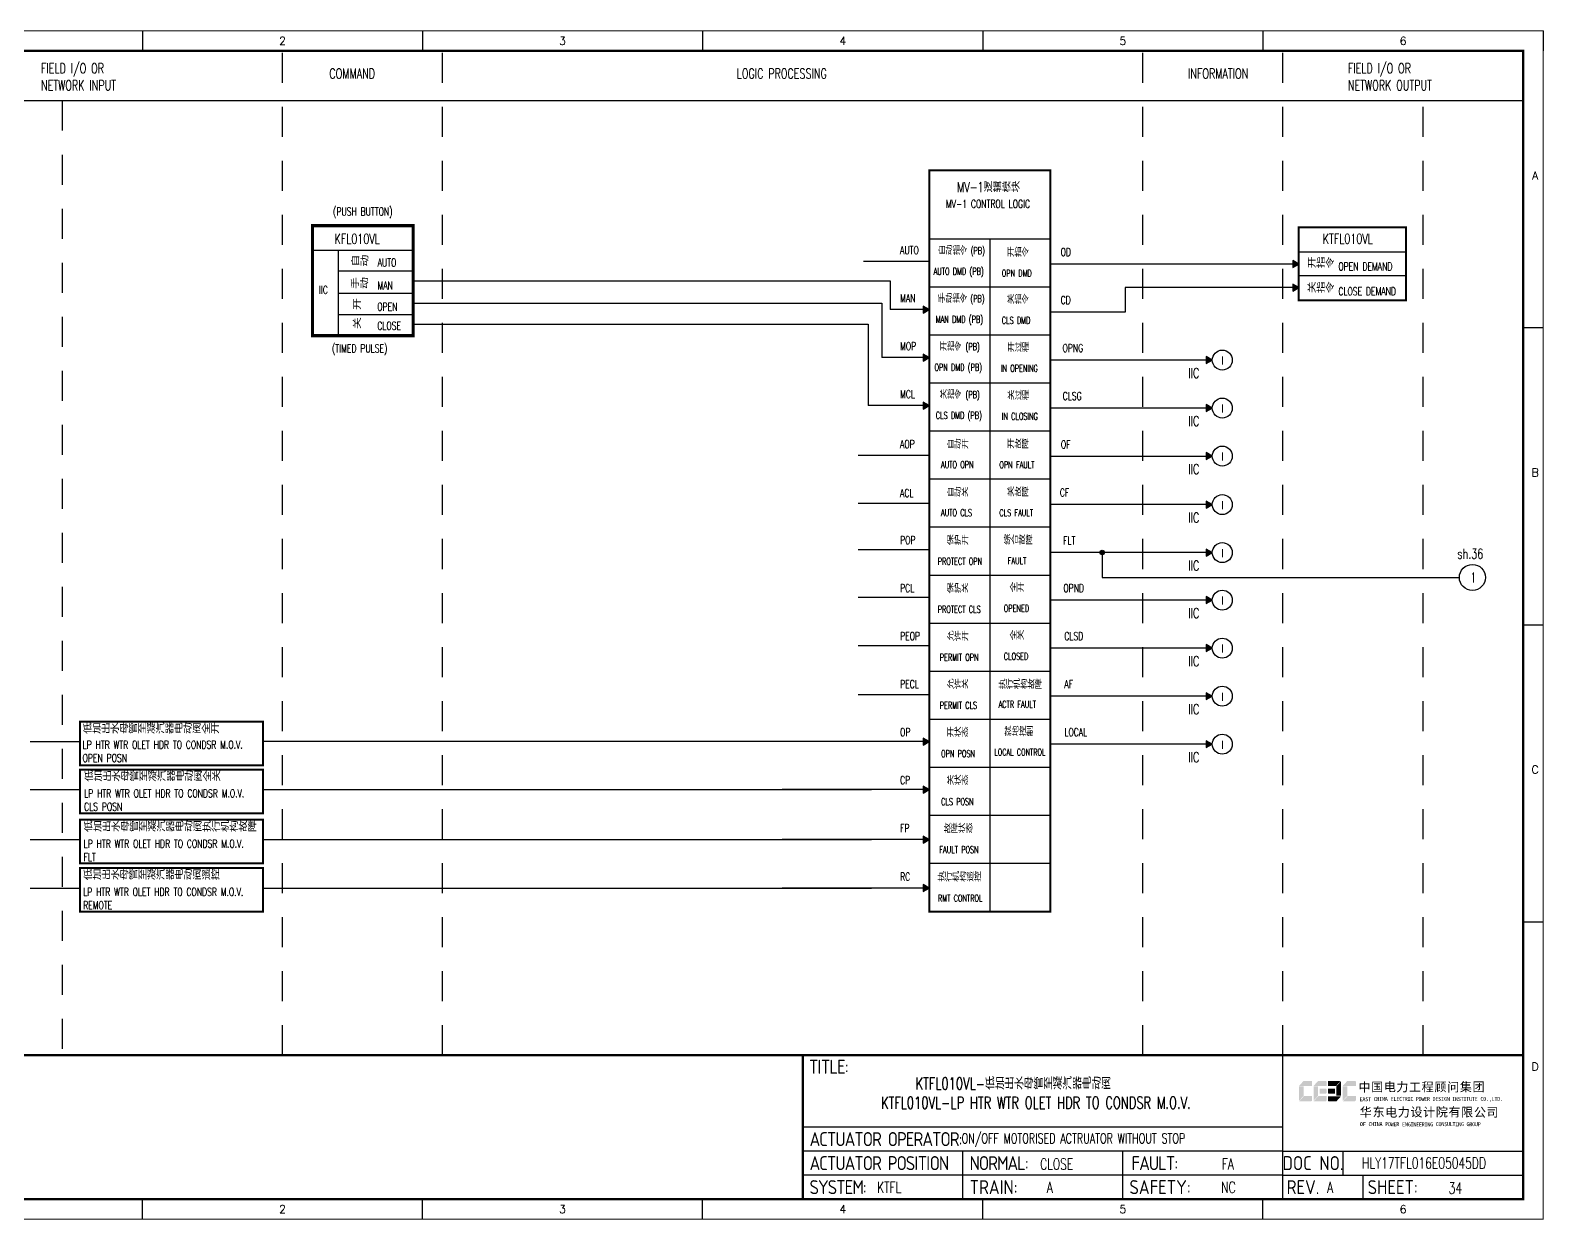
# Model space of a CAD drawing. Header units: millimetres. Extents: x 6586 to 9951, y 1074 to 5865.
# Drawn here: x 6823.4 to 7201.6, y 3187.8 to 3485.1 of the extents above; entities that cross this region are included whole.
import ezdxf
from ezdxf.enums import TextEntityAlignment as Align

# ---------------------------------------------------------------- set-up
doc = ezdxf.new("R2010")
doc.units = ezdxf.units.MM
doc.linetypes.add('JIS_02_0.7', pattern=[1.35, 0.75, -0.6])
for name, color, linetype in [('MLINE', 6, 'Continuous'), ('TITLE', 1, 'Continuous'), ('TK', 7, 'Continuous'), ('图框_外框线', 7, 'Continuous'), ('图框_标题栏文字', 6, 'Continuous')]:
    doc.layers.add(name, color=color, linetype=linetype)
doc.styles.add('ecepdi', font='simhei.ttf', dxfattribs={"width": 0.9})
doc.styles.get("Standard").update_dxf_attribs({"font": 'romans.shx', "width": 0.7, "bigfont": '@0hztxta.shx'})
doc.styles.add('工程字', font='gbenor.shx', dxfattribs={"bigfont": 'gbcbig.shx'})

# ---------------------------------------------------------------- blocks, each defined once
blk = doc.blocks.new('A$C1E0003F3')
h = blk.add_hatch(color=152)
edge = h.paths.add_edge_path()
edge.add_ellipse((5.15, 4.41), major_axis=(0, 0.211), ratio=0.769231, start_angle=-90, end_angle=0)
edge.add_line((5.15, 4.62), (3.22, 4.62))
edge.add_line((3.22, 4.62), (2.09, 3.35))
edge.add_line((2.09, 3.35), (5.32, 3.35))
edge.add_line((5.32, 3.35), (5.32, 4.41))
h.paths.add_polyline_path([(3.22, 3.23), (2.09, 3.23), (2.09, -0.36), (3.22, 0.91)])
edge = h.paths.add_edge_path()
edge.add_line((5.32, 0.81), (3.27, 0.81))
edge.add_line((3.27, 0.81), (2.13, -0.46))
edge.add_line((2.13, -0.46), (5.15, -0.46))
edge.add_ellipse((5.15, -0.25), major_axis=(0, 0.211), ratio=0.769231, start_angle=180, end_angle=270)
edge.add_line((5.32, -0.25), (5.32, 0.81))
h = blk.add_hatch(color=152)
edge = h.paths.add_edge_path()
edge.add_ellipse((8.78, 4.41), major_axis=(0, 0.211), ratio=0.769231, start_angle=-90, end_angle=0)
edge.add_line((8.78, 4.62), (6.84, 4.62))
edge.add_line((6.84, 4.62), (5.71, 3.35))
edge.add_line((5.71, 3.35), (8.94, 3.35))
edge.add_line((8.94, 3.35), (8.94, 4.41))
h.paths.add_polyline_path([(6.84, 3.23), (5.71, 3.23), (5.71, -0.36), (6.84, 0.91)])
edge = h.paths.add_edge_path()
edge.add_ellipse((8.78, 2.49), major_axis=(0, 0.211), ratio=0.769231, start_angle=-90, end_angle=0)
edge.add_line((8.78, 2.7), (7.22, 2.7))
edge.add_line((7.22, 2.7), (7.22, 1.44))
edge.add_line((7.22, 1.44), (8.78, 1.44))
edge.add_ellipse((8.78, 1.65), major_axis=(0, 0.211), ratio=0.769231, start_angle=180, end_angle=270)
edge.add_line((8.94, 1.65), (8.94, 2.49))
edge = h.paths.add_edge_path()
edge.add_line((8.94, 0.81), (6.89, 0.81))
edge.add_line((6.89, 0.81), (5.75, -0.46))
edge.add_line((5.75, -0.46), (8.78, -0.46))
edge.add_ellipse((8.78, -0.25), major_axis=(0, 0.211), ratio=0.769231, start_angle=180, end_angle=270)
edge.add_line((8.94, -0.25), (8.94, 0.81))
h = blk.add_hatch(color=1)
edge = h.paths.add_edge_path()
edge.add_line((12.48, 4.62), (9.46, 4.62))
edge.add_ellipse((9.46, 4.41), major_axis=(0, 0.211), ratio=0.769231, start_angle=0, end_angle=90)
edge.add_line((9.3, 4.41), (9.3, 3.35))
edge.add_line((9.3, 3.35), (11.35, 3.35))
edge.add_line((11.35, 3.35), (12.48, 4.62))
h.paths.add_polyline_path([(12.57, 4.56), (11.38, 3.23), (11.38, 0.93), (12.57, 0.93)])
edge = h.paths.add_edge_path()
edge.add_line((11.03, 2.7), (9.46, 2.7))
edge.add_ellipse((9.46, 2.49), major_axis=(0, 0.211), ratio=0.769231, start_angle=0, end_angle=90)
edge.add_line((9.3, 2.49), (9.3, 1.65))
edge.add_ellipse((9.46, 1.65), major_axis=(0, 0.211), ratio=0.769231, start_angle=90, end_angle=180)
edge.add_line((9.46, 1.44), (11.03, 1.44))
edge.add_line((11.03, 1.44), (11.03, 2.7))
h = blk.add_hatch(color=152)
edge = h.paths.add_edge_path()
edge.add_ellipse((16.11, 4.41), major_axis=(0, 0.211), ratio=0.769231, start_angle=-90, end_angle=0)
edge.add_line((16.11, 4.62), (14.14, 4.62))
edge.add_line((14.14, 4.62), (13, 3.35))
edge.add_line((13, 3.35), (16.27, 3.35))
edge.add_line((16.27, 3.35), (16.27, 4.41))
h.paths.add_polyline_path([(14.14, 3.23), (13, 3.23), (13, -0.36), (14.14, 0.91)])
edge = h.paths.add_edge_path()
edge.add_line((16.27, 0.81), (14.18, 0.81))
edge.add_line((14.18, 0.81), (13.04, -0.46))
edge.add_line((13.04, -0.46), (16.03, -0.46))
edge.add_ellipse((16.03, -0.15), major_axis=(0, 0.316), ratio=0.769231, start_angle=180, end_angle=270)
edge.add_line((16.27, -0.15), (16.27, 0.81))
h = blk.add_hatch(color=1)
edge = h.paths.add_edge_path()
edge.add_line((12.58, 0.79), (9.3, 0.79))
edge.add_line((9.3, 0.79), (9.3, -0.27))
edge.add_ellipse((9.46, -0.27), major_axis=(0, 0.211), ratio=0.769231, start_angle=90, end_angle=180)
edge.add_line((9.46, -0.48), (11.43, -0.48))
edge.add_line((11.43, -0.48), (12.58, 0.79))
at = {"layer": 'TITLE', "color": 7, "style": 'ecepdi'}
for s, p in [('中', (16.92, 1.94)), ('国', (20.09, 2)), ('电', (23.25, 1.99)), ('力', (26.39, 1.96)), ('工', (29.53, 1.95)), ('程', (32.71, 1.98)), ('顾', (35.9, 1.98)), ('问', (39.09, 1.94)), ('集', (42.26, 1.98)), ('团', (45.42, 2.01)), ('华', (17.24, -4.31)), ('东', (20.45, -4.29)), ('电', (23.62, -4.35)), ('力', (26.75, -4.32)), ('设', (29.92, -4.3)), ('计', (33.05, -4.31)), ('院', (36.26, -4.29)), ('有', (39.41, -4.29)), ('限', (42.57, -4.32)), ('公', (45.78, -4.38)), ('司', (48.91, -4.35))]:
    blk.add_text(s, height=2.2, dxfattribs=at).set_placement(p)
at = {"layer": 'TITLE', "color": 7, "style": 'ecepdi', "width": 0.975}
for s, p in [('E', (17.58, 0.02)), ('A', (18.29, 0.03)), ('S', (19, 0.03)), ('T', (19.7, 0.03)), ('C', (21.1, 0.09)), ('H', (21.77, 0.09)), ('I', (22.46, 0.09)), ('N', (23.17, 0.1)), ('A', (23.86, 0.1)), ('E', (25.35, 0.09)), ('L', (26.05, 0.11)), ('E', (26.76, 0.1)), ('C', (27.46, 0.12)), ('T', (28.18, 0.11)), ('R', (28.87, 0.1)), ('I', (29.57, 0.11)), ('C', (30.28, 0.1)), ('P', (31.64, 0.09)), ('O', (32.32, 0.08)), ('W', (33.03, 0.08)), ('E', (33.72, 0.08)), ('R', (34.42, 0.09)), ('D', (35.81, 0.1)), ('E', (36.52, 0.1)), ('S', (37.2, 0.1)), ('I', (37.91, 0.09)), ('G', (38.68, 0.11)), ('N', (39.38, 0.09)), ('I', (40.72, 0.07)), ('N', (41.43, 0.08)), ('S', (42.14, 0.08)), ('T', (42.83, 0.08)), ('I', (43.52, 0.09)), ('T', (44.22, 0.07)), ('U', (44.93, 0.07)), ('T', (45.63, 0.08)), ('E', (46.34, 0.09)), ('C', (47.76, 0.11)), ('O', (48.48, 0.1)), ('L', (50.56, 0.1)), ('T', (51.27, 0.1)), ('D', (51.96, 0.1)), ('.', (49.23, 0.1)), (',', (49.87, 0.1)), ('.', (52.72, 0.11)), ('O', (17.67, -6.18)), ('OF', (18.01, -6.2)), ('F', (18.37, -6.2)), ('C', (19.8, -6.19)), ('H', (20.47, -6.19)), ('I', (21.15, -6.19)), ('N', (21.87, -6.18)), ('A', (22.56, -6.18)), ('P', (23.98, -6.2)), ('O', (24.66, -6.21)), ('W', (25.36, -6.21)), ('E', (26.06, -6.21)), ('R', (26.75, -6.2)), ('E', (28.19, -6.24)), ('N', (28.91, -6.27)), ('G', (29.62, -6.26)), ('I', (30.32, -6.27)), ('N', (31.02, -6.27)), ('E', (31.7, -6.28)), ('E', (32.41, -6.27)), ('R', (33.1, -6.24)), ('I', (33.81, -6.24)), ('N', (34.51, -6.26)), ('G', (35.2, -6.24)), ('C', (36.61, -6.19)), ('O', (37.3, -6.21)), ('N', (38, -6.2)), ('S', (38.71, -6.21)), ('U', (39.41, -6.18)), ('L', (40.11, -6.18)), ('T', (40.81, -6.19)), ('I', (41.51, -6.21)), ('N', (42.2, -6.21)), ('G', (42.91, -6.17)), ('G', (44.29, -6.2)), ('R', (45, -6.21)), ('O', (45.69, -6.22)), ('U', (46.39, -6.2)), ('P', (47.1, -6.23))]:
    blk.add_text(s, height=1, dxfattribs=at).set_placement(p, align=Align.MIDDLE_CENTER)
blk = doc.blocks.new('A$C57484896')
for p, q in [((70, 297), (70, 292)), ((140, 297), (140, 292)), ((210, 297), (210, 292)), ((280, 297), (280, 292)), ((350, 297), (350, 292)), ((420, 297), (420, 292)), ((0, 222.75), (25, 222.75)), ((420, 222.75), (415, 222.75)), ((0, 148.5), (25, 148.5)), ((420, 148.5), (415, 148.5)), ((0, 74.25), (25, 74.25)), ((420, 74.25), (415, 74.25)), ((70, 0), (70, 5)), ((140, 0), (140, 5)), ((210, 0), (210, 5)), ((280, 0), (280, 5)), ((350, 0), (350, 5))]:
    blk.add_line(p, q)
at = {"layer": 'MLINE', "linetype": 'JIS_02_0.7', "ltscale": 10}
for p, q in [((105, 41), (105, 292)), ((145, 41), (145, 292)), ((320, 41), (320, 292)), ((355, 41), (355, 292)), ((50, 279.56), (50, 41)), ((390, 41), (390, 279.56))]:
    blk.add_line(p, q, dxfattribs=at)
at = {"layer": 'MLINE'}
blk.add_line((25, 279.56), (415, 279.56), dxfattribs=at)
at = {"layer": '图框_外框线'}
for p, q in [((355, 5), (355, 41)), ((355, 23), (235, 23)), ((355, 17), (235, 17)), ((275, 11), (275, 17)), ((315, 11), (315, 17)), ((355, 17), (415, 17)), ((370, 11), (370, 17)), ((355, 11), (235, 11)), ((355, 11), (235, 11)), ((275, 5), (275, 11)), ((315, 5), (315, 11)), ((355, 11), (415, 11)), ((375, 5), (375, 11))]:
    blk.add_line(p, q, dxfattribs=at)
for points, const_width in [([(0, 0), (420, 0), (420, 297), (0, 297)], 0.3), ([(25, 5), (415, 5), (415, 292), (25, 292)], 0.6)]:
    blk.add_lwpolyline(points, close=True, dxfattribs=dict(at, const_width=const_width))
at = {"layer": '图框_外框线', "const_width": 0.6}
blk.add_lwpolyline([(235, 41), (25, 41)], dxfattribs=at)
at = {"layer": '图框_外框线'}
blk.add_lwpolyline([(415, 41, 0.6, 0.6, 0), (235, 41, 0.6, 0.6, 0), (235, 5, 0, 0, 0)], format="xyseb", dxfattribs=at)
blk.add_blockref('A$C1E0003F3', (356.94, 29.95))
at = {"layer": 'MLINE', "char_height": 2.5, "width": 31.8959, "attachment_point": 1}
for s, insert in [('FIELD I/O OR', (44.67, 288.89)), ('COMMAND', (116.74, 287.58)), ('LOGIC PROCESSING', (218.52, 287.58)), ('INFORMATION', (331.25, 287.58)), ('FIELD I/O OR', (371.22, 288.89)), ('NETWORK INPUT', (44.67, 284.64)), ('NETWORK OUTPUT', (371.22, 284.64))]:
    blk.add_mtext(s, dxfattribs=dict(at, insert=insert))
at = {"layer": 'TK', "color": 3}
for s, p in [('1', (35, 294.5)), ('2', (105, 294.5)), ('3', (175, 294.5)), ('4', (245, 294.5)), ('5', (315, 294.5)), ('6', (385, 294.5)), ('1', (35, 2.5)), ('2', (105, 2.5)), ('3', (175, 2.5)), ('4', (245, 2.5)), ('5', (315, 2.5)), ('6', (385, 2.5))]:
    blk.add_text(s, height=2, dxfattribs=at).set_placement(p, align=Align.MIDDLE)
for s, p in [('A', (20.5, 259.88)), ('A', (418, 259.88)), ('B', (20.5, 185.62)), ('B', (418, 185.62)), ('C', (20.5, 111.38)), ('C', (418, 111.38)), ('D', (20.5, 37.12)), ('D', (418, 37.12))]:
    blk.add_text(s, height=2, dxfattribs=at).set_placement(p, align=Align.CENTER)
at = {"layer": '图框_标题栏文字', "char_height": 3.5, "style": '工程字'}
for s, insert, width, attachment_point in [('{\\T0.9; TITLE:}', (234.86, 38.09), 14.2249, 4), ('{\\T0.9; ACTUATOR OPERATOR:}', (235, 20), 40, 4), ('{\\T0.9; ACTUATOR POSITION}', (235, 14), 45, 4), ('{\\T0.9; NORMAL:}', (275, 14), 18.2557, 4), ('{\\T0.9; FAULT:}', (315.44, 14), 15, 4), ('DOC NO.', (362.5, 14), 15, 5), ('{\\T0.9; SYSTEM:}', (235, 8), 17.9526, 4), ('{\\T0.9; }TRAIN: ', (275, 8), 17.6638, 4), ('SAFETY:', (324.3, 8), 22.3993, 5), ('REV.', (360, 8), 10, 5), ('SHEET:', (382.42, 8), 20, 5)]:
    blk.add_mtext(s, dxfattribs=dict(at, insert=insert, width=width, attachment_point=attachment_point))

msp = doc.modelspace()

# ---------------------------------------------------------------- hatches: boundary and pattern name
for points in [[(7140.35, 3426.67), (7138.85, 3427.54), (7138.85, 3425.81)], [(7140.35, 3420.8), (7138.85, 3421.66), (7138.85, 3419.93)], [(7048.06, 3415.3), (7046.56, 3416.16), (7046.56, 3414.43)], [(7048.06, 3403.3), (7046.56, 3404.16), (7046.56, 3402.43)], [(7118.77, 3402.67), (7117.27, 3403.54), (7117.27, 3401.81)], [(7048.06, 3391.3), (7046.56, 3392.16), (7046.56, 3390.43)], [(7118.77, 3390.67), (7117.27, 3391.54), (7117.27, 3389.81)], [(7118.77, 3378.67), (7117.27, 3379.54), (7117.27, 3377.81)], [(7118.77, 3366.55), (7117.27, 3367.42), (7117.27, 3365.69)], [(7118.77, 3354.55), (7117.27, 3355.42), (7117.27, 3353.69)], [(7118.77, 3342.67), (7117.27, 3343.54), (7117.27, 3341.81)], [(7118.77, 3330.67), (7117.27, 3331.54), (7117.27, 3329.81)], [(7118.77, 3318.67), (7117.27, 3319.54), (7117.27, 3317.81)], [(7048.06, 3307.3), (7046.56, 3308.16), (7046.56, 3306.43)], [(7118.77, 3306.67), (7117.27, 3307.54), (7117.27, 3305.81)], [(7048.06, 3295.3), (7046.56, 3296.16), (7046.56, 3294.43)], [(7048.06, 3282.83), (7046.56, 3283.69), (7046.56, 3281.96)], [(7048.06, 3270.71), (7046.56, 3271.57), (7046.56, 3269.84)]]:
    msp.add_hatch(color=256).paths.add_polyline_path(points)
h = msp.add_hatch(color=256)
edge = h.paths.add_edge_path()
edge.add_arc((7091.26, 3354.57), 0.55, 0, 360)
h = msp.add_hatch(color=256)
edge = h.paths.add_edge_path()
edge.add_arc((7091.26, 3354.57), 0.393, 0, 360)
h = msp.add_hatch(color=256)
edge = h.paths.add_edge_path()
edge.add_arc((7091.26, 3354.57), 0.393, 0, 360)

# ---------------------------------------------------------------- linework, layer by layer
for p, q in [((7048.06, 3432.95), (7048.06, 3450.13)), ((7048.06, 3450.13), (7078.34, 3450.13)), ((7078.34, 3432.95), (7078.34, 3450.13)), ((6893.93, 3436.25), (6919.09, 3436.25)), ((6919.09, 3436.25), (6919.09, 3408.75)), ((6893.93, 3430.13), (6919.09, 3430.13)), ((6900.34, 3430.13), (6900.32, 3408.75)), ((7048.06, 3432.95), (7078.34, 3432.95)), ((7063.2, 3432.95), (7063.2, 3264.83)), ((7048.06, 3427.3), (7031.61, 3427.3)), ((7140.35, 3426.67), (7078.34, 3426.67)), ((7140.35, 3429.72), (7167.14, 3429.72)), ((7140.35, 3429.72), (7167.14, 3429.72)), ((6900.32, 3424.98), (6919.06, 3424.98)), ((6919.09, 3422.5), (7038.27, 3422.5)), ((7038.27, 3422.5), (7038.27, 3415.3)), ((7140.35, 3423.78), (7167.14, 3423.78)), ((6900.32, 3419.41), (6919.06, 3419.41)), ((7048.06, 3420.95), (7078.34, 3420.95)), ((7140.35, 3420.8), (7097.01, 3420.8)), ((7097.01, 3420.8), (7097.01, 3414.67)), ((6919.09, 3416.92), (7036.21, 3416.92)), ((7036.21, 3416.92), (7036.21, 3403.3)), ((7048.06, 3415.3), (7038.27, 3415.3)), ((7140.35, 3417.58), (7167.14, 3417.58)), ((7140.35, 3417.58), (7167.14, 3417.58)), ((6900.32, 3414.03), (6919.06, 3414.03)), ((6919.09, 3411.68), (7032.79, 3411.68)), ((7032.79, 3411.68), (7032.79, 3391.3)), ((7097.01, 3414.67), (7078.34, 3414.67)), ((6919.09, 3408.75), (6893.93, 3408.75)), ((6900.32, 3408.75), (6919.09, 3408.75)), ((7048.06, 3408.95), (7078.34, 3408.95)), ((7048.06, 3403.3), (7036.21, 3403.3)), ((7092.95, 3402.67), (7078.34, 3402.67)), ((7117.27, 3402.67), (7078.34, 3402.67)), ((7048.06, 3396.95), (7078.34, 3396.95)), ((7048.06, 3391.3), (7032.79, 3391.3)), ((7092.95, 3390.67), (7078.34, 3390.67)), ((7117.27, 3390.67), (7078.34, 3390.67)), ((7048.06, 3384.95), (7078.34, 3384.95)), ((7048.06, 3378.83), (7030.28, 3378.83)), ((7117.27, 3378.55), (7078.34, 3378.55)), ((7048.06, 3372.95), (7078.34, 3372.95)), ((7048.06, 3366.83), (7030.28, 3366.83)), ((7117.27, 3366.55), (7078.34, 3366.55)), ((7048.06, 3360.95), (7078.34, 3360.95)), ((7048.06, 3355.21), (7030.28, 3355.21)), ((7092.95, 3354.55), (7078.34, 3354.55)), ((7117.27, 3354.55), (7078.34, 3354.55)), ((7091.26, 3354.57), (7091.26, 3348.34)), ((7048.06, 3348.95), (7078.34, 3348.95)), ((7091.26, 3348.34), (7180.5, 3348.34)), ((7048.06, 3343.33), (7030.28, 3343.33)), ((7092.95, 3342.67), (7078.34, 3342.67)), ((7117.27, 3342.67), (7078.34, 3342.67)), ((7048.06, 3336.95), (7078.34, 3336.95)), ((7048.06, 3331.27), (7030.28, 3331.27)), ((7092.95, 3330.67), (7078.34, 3330.67)), ((7117.27, 3330.67), (7078.34, 3330.67)), ((7048.06, 3324.95), (7078.34, 3324.95)), ((7048.06, 3319), (7030.28, 3319)), ((7092.95, 3318.67), (7078.34, 3318.67)), ((7117.27, 3318.67), (7078.34, 3318.67)), ((7048.06, 3312.95), (7078.34, 3312.95)), ((6823.42, 3307.3), (6835.82, 3307.3)), ((7048.06, 3307.3), (6881.55, 3307.3)), ((7092.95, 3306.67), (7078.34, 3306.67)), ((7117.27, 3306.67), (7078.34, 3306.67)), ((6881.55, 3301.39), (6835.82, 3301.39)), ((7048.06, 3300.95), (7078.34, 3300.95)), ((6823.42, 3295.3), (6835.82, 3295.3)), ((6881.55, 3295.3), (7033.64, 3295.3)), ((7048.06, 3295.3), (7011.33, 3295.3)), ((6881.55, 3289.39), (6835.82, 3289.39)), ((7048.06, 3288.95), (7078.34, 3288.95)), ((6823.42, 3282.83), (6835.82, 3282.83)), ((6881.55, 3282.83), (7033.64, 3282.83)), ((7048.06, 3282.83), (7011.33, 3282.83)), ((6881.55, 3276.92), (6835.82, 3276.92)), ((7048.06, 3276.95), (7078.34, 3276.95)), ((6823.42, 3270.71), (6835.82, 3270.71)), ((6881.55, 3270.71), (7033.64, 3270.71)), ((7048.06, 3270.71), (7011.33, 3270.71)), ((6881.55, 3264.8), (6835.82, 3264.8))]:
    msp.add_line(p, q)
for points, const_width in [([(7048.06, 3450.13), (7078.34, 3450.13), (7078.34, 3264.83), (7048.06, 3264.83), (7048.06, 3450.13)], 0.5), ([(7048.06, 3450.13), (7078.34, 3450.13), (7078.34, 3264.83), (7048.06, 3264.83), (7048.06, 3450.13)], 0.2), ([(6893.93, 3436.25), (6919.09, 3436.25), (6919.09, 3408.75), (6893.93, 3408.75), (6893.93, 3436.25)], 0.8), ([(7140.35, 3435.84), (7167.14, 3435.84), (7167.14, 3417.58), (7140.35, 3417.58), (7140.35, 3435.84)], 0.5), ([(6835.82, 3312.27), (6881.55, 3312.27), (6881.55, 3301.39), (6835.82, 3301.39), (6835.82, 3312.27)], 0.5), ([(6835.82, 3300.27), (6881.55, 3300.27), (6881.55, 3289.39), (6835.82, 3289.39), (6835.82, 3300.27)], 0.5), ([(6835.82, 3287.8), (6881.55, 3287.8), (6881.55, 3276.92), (6835.82, 3276.92), (6835.82, 3287.8)], 0.5), ([(6835.82, 3275.68), (6881.55, 3275.68), (6881.55, 3264.8), (6835.82, 3264.8), (6835.82, 3275.68)], 0.5)]:
    msp.add_lwpolyline(points, dxfattribs=dict(const_width=const_width))
msp.add_lwpolyline([(7140.35, 3417.58), (7140.35, 3435.84), (7167.14, 3435.84), (7167.14, 3417.58)])
msp.add_lwpolyline([(7140.35, 3417.58), (7140.35, 3435.84), (7167.14, 3435.84), (7167.14, 3417.58)])
for points in [[(7048.06, 3432.95), (7078.34, 3432.95), (7078.34, 3264.83), (7048.06, 3264.83)], [(7140.35, 3426.67), (7138.85, 3427.54), (7138.85, 3425.81)], [(7140.35, 3420.8), (7138.85, 3421.66), (7138.85, 3419.93)], [(7048.06, 3415.3), (7046.56, 3416.16), (7046.56, 3414.43)], [(7048.06, 3403.3), (7046.56, 3404.16), (7046.56, 3402.43)], [(7118.77, 3402.67), (7117.27, 3403.54), (7117.27, 3401.81)], [(7048.06, 3391.3), (7046.56, 3392.16), (7046.56, 3390.43)], [(7118.77, 3390.67), (7117.27, 3391.54), (7117.27, 3389.81)], [(7118.77, 3378.67), (7117.27, 3379.54), (7117.27, 3377.81)], [(7118.77, 3366.55), (7117.27, 3367.42), (7117.27, 3365.69)], [(7118.77, 3354.55), (7117.27, 3355.42), (7117.27, 3353.69)], [(7118.77, 3342.67), (7117.27, 3343.54), (7117.27, 3341.81)], [(7118.77, 3330.67), (7117.27, 3331.54), (7117.27, 3329.81)], [(7118.77, 3318.67), (7117.27, 3319.54), (7117.27, 3317.81)], [(7048.06, 3307.3), (7046.56, 3308.16), (7046.56, 3306.43)], [(7118.77, 3306.67), (7117.27, 3307.54), (7117.27, 3305.81)], [(7048.06, 3295.3), (7046.56, 3296.16), (7046.56, 3294.43)], [(7048.06, 3282.83), (7046.56, 3283.69), (7046.56, 3281.96)], [(7048.06, 3270.71), (7046.56, 3271.57), (7046.56, 3269.84)]]:
    msp.add_lwpolyline(points, close=True)
for centre, radius in [((7121.27, 3402.67), 2.5), ((7121.27, 3390.67), 2.5), ((7121.27, 3378.67), 2.5), ((7121.27, 3366.55), 2.5), ((7091.26, 3354.57), 0.55), ((7091.26, 3354.57), 0.393), ((7091.26, 3354.57), 0.393), ((7121.27, 3354.55), 2.5), ((7121.27, 3342.67), 2.5), ((7121.27, 3330.67), 2.5), ((7121.27, 3318.67), 2.5), ((7121.27, 3306.67), 2.5)]:
    msp.add_circle(centre, radius)
at = {"color": 1}
msp.add_circle((7183.76, 3348.34), 3.25, dxfattribs=at)

# ---------------------------------------------------------------- block references
msp.add_blockref('A$C57484896', (6781.43, 3187.95))

# ---------------------------------------------------------------- texts
at = {"width": 0.7}
for p in [(7121.31, 3401.54), (7121.31, 3389.54), (7121.31, 3377.54), (7121.31, 3365.43), (7121.31, 3353.43), (7121.31, 3341.54), (7121.31, 3329.54), (7121.31, 3317.54), (7121.31, 3305.54)]:
    msp.add_text('I', height=2, dxfattribs=at).set_placement(p, align=Align.CENTER)
for s, p in [('KTFL010VL-低加出水母管至凝汽器电动阀', (7044.62, 3220.34)), ('KTFL010VL-LP HTR WTR OLET HDR TO CONDSR M.O.V.', (7035.97, 3215.56))]:
    msp.add_text(s, height=3, dxfattribs=at).set_placement(p)
at = {"attachment_point": 1}
for s, insert, char_height, width in [('MV-1逻辑模块', (7055.01, 3447.17), 2.5, 73.0067), ('MV-1 CONTROL LOGIC', (7052.22, 3442.71), 2, 48.5204), ('(PUSH BUTTON)', (6899.07, 3440.81), 2, 72.978), ('KFL010VL', (6899.44, 3434.22), 2.5, 73.0067), ('KTFL010VL', (7146.36, 3434.25), 2.5, 73.0067), ('AUTO', (7040.76, 3431.15), 2, 73.0067), ('AUTO', (7040.76, 3431.15), 2, 73.0067), ('自动指令', (7050.23, 3430.96), 2, 73.0067), ('(PB)', (7058.39, 3430.86), 1.7, 73.0067), ('开指令', (7067.46, 3430.49), 2, 73.0067), ('OD', (7080.88, 3430.68), 2, 73.0067), ('自动', (6903.45, 3428.66), 2.5, 73.0067), ('AUTO', (6910.22, 3428.05), 2, 73.0067), ('开指令', (7142.43, 3428.21), 2.5, 73.0067), ('OPEN DEMAND', (7150.27, 3427.08), 2, 73.0067), ('手动', (6903.42, 3423.05), 2.5, 73.0067), ('MAN', (6910.19, 3422.34), 2, 73.0067), ('AUTO DMD (PB)', (7049.13, 3425.7), 1.7, 73.0067), ('OPN DMD', (7066.17, 3425.23), 1.7, 73.0067), ('IIC', (6895.57, 3421.21), 2, 73.0067), ('MAN', (7040.76, 3419.15), 2, 73.0067), ('MAN', (7040.76, 3419.15), 2, 73.0067), ('手动指令', (7050.21, 3418.96), 2, 73.0067), ('(PB)', (7058.31, 3418.86), 1.7, 73.0067), ('关指令', (7067.46, 3418.72), 2, 73.0067), ('CD', (7080.88, 3418.68), 2, 73.0067), ('关指令', (7142.43, 3421.99), 2.5, 73.0067), ('CLOSE DEMAND', (7150.27, 3420.86), 2, 73.0067), ('开', (6903.88, 3417.8), 2.5, 73.0067), ('OPEN', (6910.13, 3417.01), 2, 73.0067), ('关', (6903.88, 3413.03), 2.5, 73.0067), ('CLOSE', (6910.13, 3412.24), 2, 73.0067), ('MAN DMD (PB)', (7049.67, 3413.7), 1.7, 73.0067), ('CLS DMD', (7066.17, 3413.47), 1.7, 73.0067), ('开指令', (7050.63, 3406.96), 2, 73.0067), ('(TIMED PULSE)', (6898.82, 3406.59), 2, 73.0067), ('MOP', (7040.76, 3407.15), 2, 73.0067), ('MOP', (7040.76, 3407.15), 2, 73.0067), ('(PB)', (7057.11, 3406.86), 1.7, 73.0067), ('开过程', (7067.55, 3406.72), 2, 73.0067), ('OPNG', (7081.36, 3406.68), 2, 73.0067), ('OPN DMD (PB)', (7049.35, 3401.7), 1.7, 73.0067), ('IN OPENING', (7065.94, 3401.47), 1.7, 73.0067), ('IIC', (7112.77, 3400.67), 2.5, 4.5039), ('MCL', (7040.76, 3395.15), 2, 73.0067), ('MCL', (7040.76, 3395.15), 2, 73.0067), ('关指令', (7050.63, 3394.96), 2, 73.0067), ('(PB)', (7057.11, 3394.86), 1.7, 73.0067), ('关过程', (7067.55, 3394.72), 2, 73.0067), ('CLSG', (7081.39, 3394.68), 2, 73.0067), ('CLS DMD (PB)', (7049.68, 3389.7), 1.7, 73.0067), ('IN CLOSING', (7066.16, 3389.47), 1.7, 73.0067), ('IIC', (7112.77, 3388.67), 2.5, 4.5039), ('AOP', (7040.76, 3382.68), 2, 73.0067), ('自动开', (7052.39, 3382.49), 2, 73.0067), ('开故障', (7067.46, 3382.6), 2, 73.0067), ('OF', (7080.94, 3382.56), 2, 73.0067), ('AUTO OPN', (7050.99, 3377.39), 1.7, 73.0067), ('OPN FAULT', (7065.57, 3377.35), 1.7, 73.0067), ('IIC', (7112.77, 3376.67), 2.5, 4.5039), ('ACL', (7040.76, 3370.44), 2, 73.0067), ('自动关', (7052.39, 3370.49), 2, 73.0067), ('关故障', (7067.46, 3370.6), 2, 73.0067), ('CF', (7080.68, 3370.56), 2, 73.0067), ('AUTO CLS', (7050.99, 3365.39), 1.7, 73.0067), ('CLS FAULT', (7065.57, 3365.35), 1.7, 73.0067), ('IIC', (7112.77, 3364.55), 2.5, 4.5039), ('POP', (7040.76, 3358.68), 2, 73.0067), ('保护开', (7052.39, 3358.49), 2, 73.0067), ('综合故障', (7066.61, 3358.6), 2, 73.0067), ('FLT', (7081.49, 3358.56), 2, 73.0067), ('sh.36', (7180.01, 3355.5), 2.5, 73.0067), ('PROTECT OPN', (7050.18, 3353.23), 1.7, 73.0067), ('FAULT', (7067.67, 3353.35), 1.7, 73.0067), ('IIC', (7112.77, 3352.55), 2.5, 4.5039), ('保护关', (7052.39, 3346.49), 2, 73.0067), ('全开', (7068.11, 3346.72), 2, 73.0067), ('1', (7183.23, 3349.6), 2.5, 73.0067), ('PCL', (7040.76, 3346.68), 2, 73.0067), ('OPND', (7081.56, 3346.68), 2, 73.0067), ('PROTECT CLS', (7050.18, 3341.23), 1.7, 73.0067), ('OPENED', (7066.68, 3341.47), 1.7, 73.0067), ('IIC', (7112.77, 3340.67), 2.5, 4.5039), ('PEOP', (7040.76, 3334.68), 2, 73.0067), ('允许开', (7052.39, 3334.49), 2, 73.0067), ('全关', (7068.11, 3334.72), 2, 73.0067), ('CLSD', (7081.79, 3334.68), 2, 73.0067), ('PERMIT OPN', (7050.67, 3329.23), 1.7, 73.0067), ('CLOSED', (7066.68, 3329.47), 1.7, 73.0067), ('IIC', (7112.77, 3328.67), 2.5, 4.5039), ('PECL', (7040.76, 3322.68), 2, 73.0067), ('允许关', (7052.39, 3322.49), 2, 73.0067), ('执行机构故障', (7065.31, 3322.49), 2, 73.0067), ('AF', (7081.82, 3322.68), 2, 73.0067), ('PERMIT CLS', (7050.67, 3317.23), 1.7, 73.0067), ('ACTR FAULT', (7065.38, 3317.47), 1.7, 73.0067), ('IIC', (7112.77, 3316.67), 2.5, 4.5039), ('低加出水母管至凝汽器电动阀全开', (6836.55, 3311.8), 2.5, 73.0067), ('OP', (7040.76, 3310.68), 2, 73.0067), ('开状态', (7052.39, 3310.49), 2, 73.0067), ('就地控制', (7066.8, 3310.72), 2, 73.0067), ('LOCAL', (7081.82, 3310.68), 2, 73.0067), ('LP HTR WTR OLET HDR TO CONDSR M.O.V. \\POPEN POSN', (6836.5, 3307.54), 2, 73.0067), ('OPN POSN', (7051.01, 3305.15), 1.7, 73.0067), ('LOCAL CONTROL', (7064.3, 3305.47), 1.6, 73.0067), ('IIC', (7112.77, 3304.67), 2.5, 4.5039), ('低加出水母管至凝汽器电动阀全关', (6836.88, 3299.89), 2.5, 73.0067), ('CP', (7040.76, 3298.68), 2, 73.0067), ('关状态', (7052.39, 3298.49), 2, 73.0067), ('LP HTR WTR OLET HDR TO CONDSR M.O.V. \\PCLS POSN', (6836.88, 3295.37), 2, 73.0067), ('CLS POSN', (7051.01, 3293.15), 1.7, 73.0067), ('低加出水母管至凝汽器电动阀执行机构故障', (6836.76, 3287.31), 2.5, 73.0067), ('FP', (7040.76, 3286.68), 2, 73.0067), ('故障状态', (7051.62, 3286.49), 2, 73.0067), ('LP HTR WTR OLET HDR TO CONDSR M.O.V. \\PFLT', (6836.76, 3282.79), 2, 73.0067), ('FAULT POSN', (7050.58, 3281.15), 1.7, 73.0067), ('低加出水母管至凝汽器电动阀遥控', (6836.64, 3275.27), 2.5, 73.0067), ('RC', (7040.76, 3274.56), 2, 73.0067), ('执行机构遥控', (7050.09, 3274.37), 2, 73.0067), ('LP HTR WTR OLET HDR TO CONDSR M.O.V. \\PREMOTE', (6836.64, 3270.75), 2, 73.0067), ('RMT CONTROL', (7050.22, 3269.03), 1.7, 73.0067), ('ON/OFF MOTORISED ACTRUATOR WITHOUT STOP ', (7056.13, 3209.38), 2.5, 88.199), ('CLOSE', (7075.72, 3203.13), 2.8, 8.5983), ('FA', (7121.13, 3203.13), 2.8, 8.5983), ('KTFL', (7035.03, 3197.31), 2.8, 8.5983), ('A', (7077.41, 3197.31), 2.8, 8.5983), ('NC', (7121, 3197.31), 2.8, 8.5983), ('A', (7147.45, 3197.31), 2.8, 8.5983)]:
    msp.add_mtext(s, dxfattribs=dict(at, insert=insert, char_height=char_height, width=width))
at = {"width": 0.7}
for tag, p, s in [('HLY17TFL016E05045DD', (7156.17, 3200.58), ''), ('34', (7177.82, 3194.31), '1')]:
    msp.add_attdef(tag, p, s, height=2.8, dxfattribs=at)

doc.saveas('drawing.dxf')
